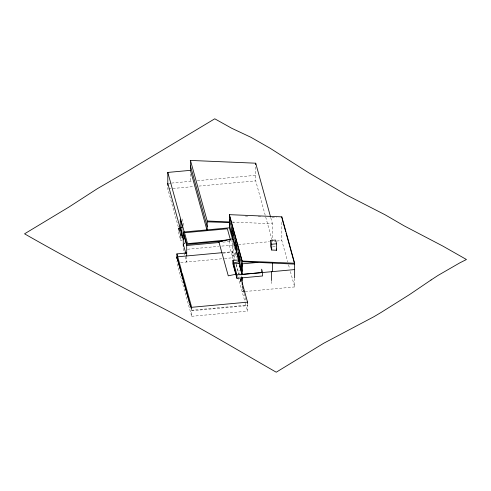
<?xml version="1.0" encoding="UTF-8"?>
<svg xmlns="http://www.w3.org/2000/svg" width="491" height="491" viewBox="0 0 491 491"><rect width="100%" height="100%" fill="white"/><g stroke="black" fill="none" stroke-linecap="round" stroke-linejoin="round"><path stroke-width="0.37" stroke-dasharray="2.46 1.84" d="M168.548 183.352L170.813 183.143M171.574 183.069L192.742 181.124M197.296 180.7L255.713 175.324M168.548 188.882L194.319 186.506M198.867 186.089L255.713 180.854L272.241 240.682M232.648 222.257L233.962 222.135M178.853 231.697L178.853 233.771L180.731 240.559L182.014 240.437L182.014 239.056M228.972 240.541L232.028 240.259M222.969 242.143L232.789 241.241M187.562 249.238L218.728 246.365M221.772 246.089L233.906 244.972M238.442 244.555L269.418 241.701M270.179 241.633L276.052 241.087M276.777 241.026L281.834 240.559L287.732 261.906M222.969 252.62L232.789 251.711L235.036 259.843M222.969 253.135L232.789 252.233L234.833 259.622M180.676 262.562L223.724 258.597M224.479 258.524L232.789 257.763L232.789 242.738M244.463 291.562L242.186 291.771L242.186 289.003M245.224 291.488L294.643 286.94L294.643 278.636M191.662 310.778L247.538 305.635L247.145 304.193M191.662 316.308L247.538 311.165L247.538 305.114L191.662 310.257L191.662 316.308L176.913 262.906L176.913 261.525M272.763 246.365L275.574 246.488M232.433 222.067L272.444 223.761L272.444 240.688M245.34 216.052L247.617 216.157M258.266 216.641L261.304 216.783M271.946 217.274L276.513 217.482M288.542 264.852L289.561 268.534M290.371 271.48L294.643 286.94M270.811 217.851L272.444 223.761M234.759 249.275L232.973 242.812L232.973 248.44L235.158 256.339L235.158 252.122M235.563 252.178L237.38 258.775M240.363 275.199L239.608 272.462L239.608 270.351M236.263 264.281L239.731 276.85M236.263 264.802L239.117 275.15M244.168 293.422L246.151 300.602M233.403 259.978L229.371 245.39L229.371 240.805M238.098 276.985L245.156 302.542M245.359 303.26L247.538 311.165M182.081 218.918L183.708 224.804L183.708 226.234M184.137 242.591L184.524 243.99L184.524 241.056M178.319 227.057L167.793 188.949L167.793 187.568M241.86 275.69L241.867 277.114M281.834 222.294L281.834 240.559M271.388 281.331L271.388 283.553M255.713 166.983L255.713 180.854M190.471 174.004L190.471 181.332M186.697 256.474L186.697 262.004L183.278 249.631L183.278 247.556M180.731 237.104L180.731 240.559"/><path stroke-width="0.74" d="M232.949 263.016L239.135 261.715L232.789 238.743L218.839 241.682L228.272 275.838L236.042 274.205L232.949 263.016L232.949 260.457L239.135 259.892L239.135 263.372L242.186 274.408L261.648 272.609L261.648 269.129L262.581 272.499L262.581 275.979L236.926 278.342L232.949 263.937M167.793 185.494L167.793 172.427L190.471 170.34L206.993 230.169M182.081 227.505L180.258 227.671L181.885 233.556M178.853 230.316L178.853 228.241L180.142 228.125M183.278 246.175L183.278 232.059L229.371 227.818L232.789 240.191M178.853 228.241L180.731 235.029L182.014 234.907L182.014 237.675M227.382 239.976L187.519 243.646L184.506 232.74L227.376 228.794L230.389 239.694L228.886 239.835M183.278 232.059L186.697 244.432L222.865 241.106M219.189 242.493L186.697 245.482L183.278 233.108M270.651 240.486L275.574 240.031L276.611 243.788L276.611 250.244L271.695 250.036L270.651 246.279L270.651 240.486L271.695 244.242L271.695 250.036M271.695 244.242L276.611 243.788M176.913 258.757L176.913 253.896L186.697 252.994M177.662 256.787L222.208 252.687M233.636 263.876L239.135 263.372M242.186 263.857L257.855 262.415M232.949 260.457L236.926 274.862L262.581 272.499M262.397 272.542L294.643 269.577M182.186 275.948L182.186 272.99L191.662 307.298L247.538 302.155L247.538 303.634M207.202 221.84L229.371 222.558M229.371 227.818L229.371 214.659L281.834 216.856L294.643 263.237L294.643 277.881M229.371 214.659L242.186 261.04L294.643 263.237M190.256 160.422L255.713 163.196L270.609 217.114M190.471 170.34L190.471 160.434L207.202 220.999L229.371 221.938M282.037 218.464L285.694 231.715M286.106 233.188L294.643 264.109L242.186 261.697L229.371 215.316M276.267 248.992L276.611 250.244M229.371 219.643L242.186 266.024M229.371 224.853L242.186 271.235M239.608 265.926L241.67 273.383M241.124 277.937L241.879 280.68L241.867 277.826M242.186 282.761L247.538 302.155M240.345 279.066L240.958 281.288M242.382 286.437L242.977 288.598M243.376 290.034L243.972 292.188M240.345 279.588L240.958 281.803M190.471 165.958L207.202 226.529M167.793 172.427L184.321 232.255M167.793 183.419L183.364 239.798M183.278 244.101L185.893 253.565M176.913 253.896L181.332 269.897L181.332 272.861M176.913 256.861L191.054 308.072M176.913 257.376L188.427 299.074M188.832 300.535L189.44 302.732M189.845 304.193L190.447 306.39M281.834 216.856L281.834 217.728M272.431 263.084L272.431 271.621M271.388 271.713L271.388 280.594M255.713 163.196L255.713 164.712M242.186 261.04L242.186 274.408M242.186 277.446L242.186 284.983M241.842 264.784L241.842 269.995M239.608 256.701L239.608 261.912M238.552 252.871L238.552 258.088M236.926 274.862L236.926 278.342M236.324 244.813L236.324 250.023M235.158 240.584L235.158 245.795M232.973 232.679L232.973 237.896M231.887 228.757L231.887 233.968M229.671 220.729L229.671 225.94M207.202 220.999L207.202 229.862M191.662 307.298L191.662 309.52M186.697 244.432L186.697 255.958M181.885 234.44L181.885 224.97L180.258 219.084L180.258 228.554M180.731 235.029L180.731 236.41M431.055 279.987L409.488 294.618L380.899 312.571L373.866 316.744L323.71 343.27L276.237 372.203C234.41 348.26 193.141 323.201 150.007 301.634C107.86 279.649 65.825 257.431 24.55 233.82L68.728 207.184L97.322 188.697L129.207 170.181L214.763 118.797L231.721 128.261L250.889 137.271L270.056 148.208L308.544 172.666L346.732 195.093L385.067 214.77L404.234 225.897L442.716 246.016L466.45 259.506L459.644 262.955L438.082 275.396L431.055 279.987"/></g></svg>
